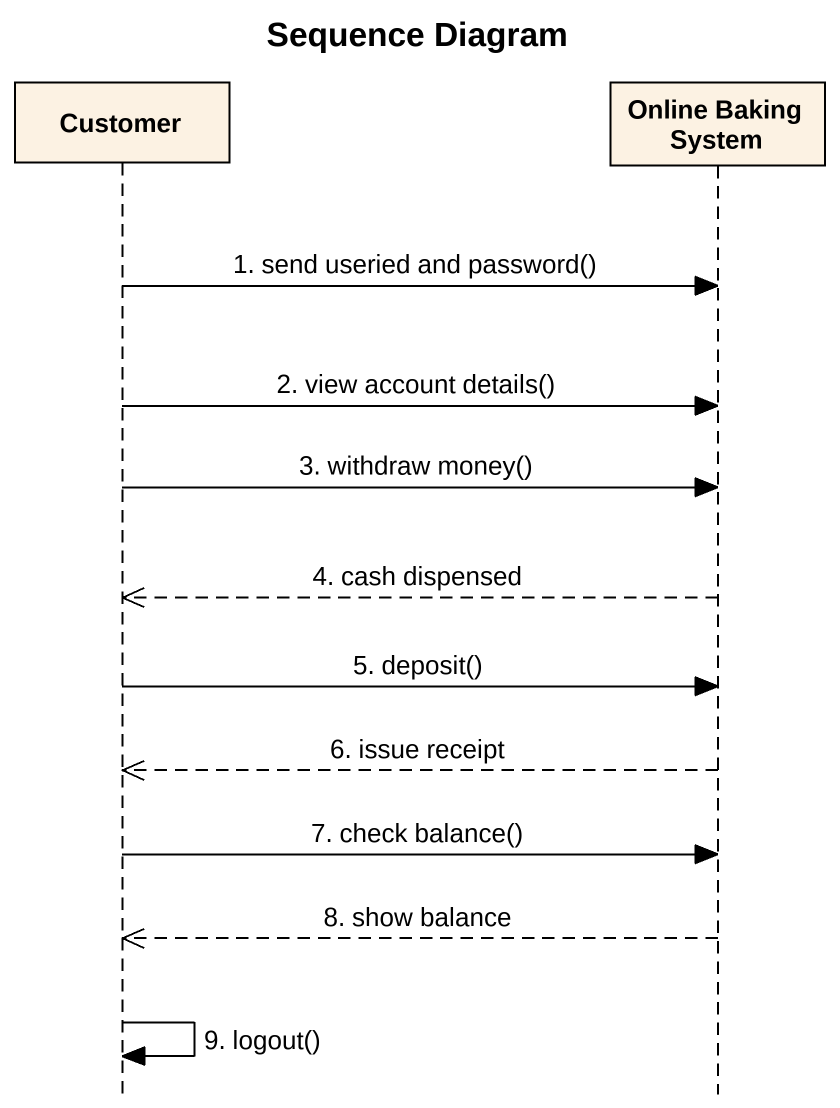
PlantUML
@startuml
title Sequence Diagram
hide footbox
participant Customer
participant "Online Baking System" as Online_Baking_System

Customer -> Online_Baking_System : 1. send useried and password()
Customer -> Online_Baking_System : 2. view account details()
Customer -> Online_Baking_System : 3. withdraw money()
Online_Baking_System -->> Customer : 4. cash dispensed
Customer -> Online_Baking_System : 5. deposit()
Online_Baking_System -->> Customer : 6. issue receipt
Customer -> Online_Baking_System : 7. check balance()
Online_Baking_System -->> Customer : 8. show balance
Customer -> Customer : 9. logout()
@enduml
